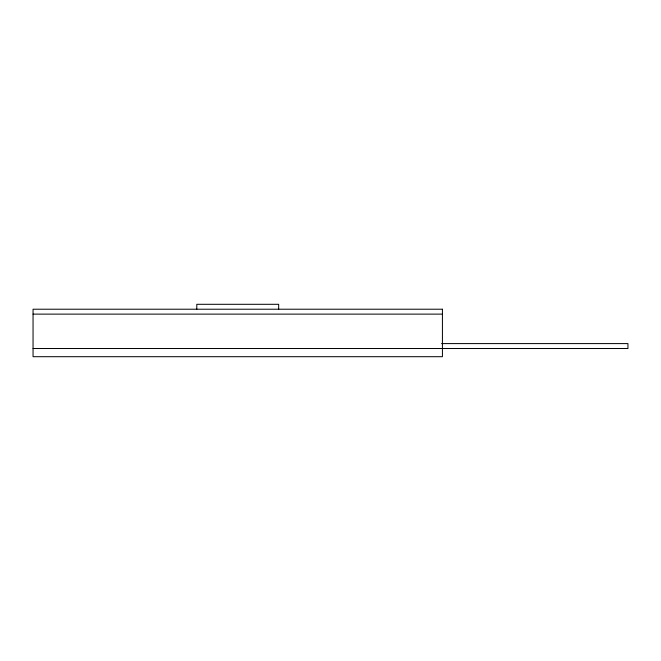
<?xml version="1.0" encoding="UTF-8"?>
<svg xmlns="http://www.w3.org/2000/svg" width="661" height="661" viewBox="0 0 661 661"><rect width="100%" height="100%" fill="white"/><g stroke="black" fill="none" stroke-linecap="round" stroke-linejoin="round"><path stroke-width="0.99" d="M33.05 314.124L442.424 314.124M441.573 343.596L627.95 343.596L627.95 348.512L33.05 348.512M278.669 309.216L278.669 304.3L196.796 304.3L196.796 309.216M442.424 309.216L33.05 309.216L33.05 356.7L442.424 356.7L442.424 309.216"/></g></svg>
